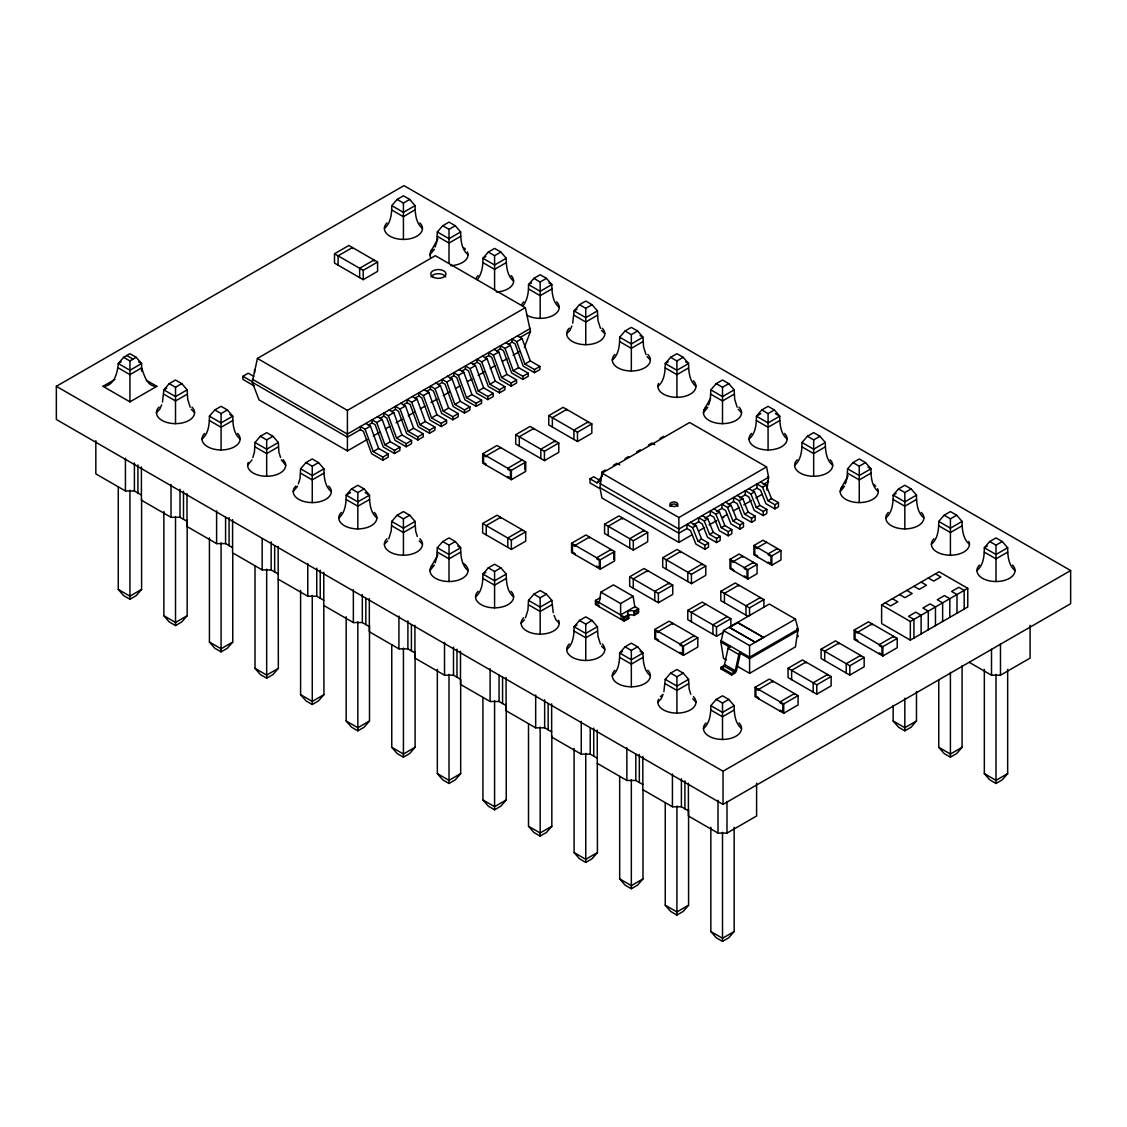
<?xml version="1.0" encoding="UTF-8"?>
<svg xmlns="http://www.w3.org/2000/svg" width="1127" height="1127" viewBox="0 0 1127 1127"><rect width="100%" height="100%" fill="white"/><g stroke="black" fill="none" stroke-linecap="round" stroke-linejoin="round"><path stroke-width="1.5" d="M190.181 407.213L187.716 399.381L187.181 389.857L181.785 383.631L175.516 380.01L169.233 383.631L163.852 389.857L162.471 402.142M240.121 438.966C233.528 433.712 232.768 424.034 232.754 416.173L227.372 409.946L221.089 406.326L214.806 409.946L209.425 416.173C209.425 424.034 208.65 433.712 202.057 438.966M280.553 457.52L278.89 452.026L278.341 442.488L272.959 436.276L266.676 432.641L260.393 436.276L255.012 442.488L254.463 452.026L252.8 457.52M331.296 491.597C324.703 486.343 323.928 476.665 323.928 468.804L318.532 462.591L312.264 458.957L305.98 462.591L300.599 468.804L300.05 478.341L298.387 483.835M376.869 517.913C370.276 512.658 369.515 502.98 369.501 495.119L364.12 488.907L357.837 485.272L351.554 488.907L346.172 495.119C346.172 502.98 345.397 512.658 338.804 517.913M422.456 228.429C415.863 223.174 415.102 213.496 415.088 205.635L409.707 199.423L403.424 195.788L397.141 199.423L391.759 205.635C391.745 213.496 390.984 223.174 384.392 228.429M417.3 536.466L415.638 530.972L415.088 521.435L409.707 515.222L403.424 511.588L397.141 515.222L391.759 521.435L391.21 530.972L388.759 538.805M468.043 254.744C461.45 249.49 460.675 239.812 460.675 231.951L455.28 225.738L449.011 222.104L442.728 225.738L437.346 231.951L436.797 241.488L435.135 246.982M468.043 570.544C461.45 565.289 460.675 555.611 460.675 547.75L455.28 541.538L449.011 537.917L442.728 541.538L437.346 547.75L436.797 557.287L435.135 562.782M513.616 281.06C507.023 275.805 506.262 266.127 506.248 258.266L500.867 252.054L494.584 248.419L488.301 252.054L482.919 258.266C483.131 265.648 481.947 273.636 477.383 279.637M513.616 596.859C507.023 591.605 506.262 581.926 506.248 574.066L500.867 567.853L494.584 564.233L488.301 567.853L482.919 574.066C482.919 581.926 482.145 591.605 475.552 596.859M559.203 307.375C552.61 302.121 551.85 292.442 551.836 284.582L546.454 278.369L540.171 274.749L533.888 278.369L528.507 284.582C528.718 291.963 527.535 299.951 522.97 305.966M553.216 612.665L551.836 600.381L546.454 594.168L540.171 590.548L533.888 594.168L528.507 600.381L527.957 609.918L525.506 617.751M600.423 328.267L597.958 320.434L597.423 310.897L592.027 304.684L585.758 301.064L579.475 304.684L574.094 310.897L572.713 323.181M600.423 644.066L597.958 636.234L597.423 626.711L592.027 620.484L585.758 616.863L579.475 620.484L574.094 626.711C574.08 634.557 573.319 644.25 566.712 649.49M645.996 354.582L643.545 346.75L642.996 337.212L637.614 331L631.331 327.379L625.048 331L619.667 337.212C619.667 345.073 618.892 354.766 612.299 360.006M650.364 675.806C643.771 670.565 643.01 660.887 642.996 653.026L637.614 646.799L631.331 643.179L625.048 646.799L619.667 653.026C619.667 660.887 618.892 670.565 612.299 675.806M695.951 386.322C689.358 381.081 688.597 371.403 688.583 363.542L683.201 357.315L676.918 353.695L670.635 357.315L665.254 363.542C665.24 371.403 664.479 381.081 657.886 386.322M690.795 694.373L689.132 688.865L688.583 679.342L683.201 673.115L676.918 669.494L670.635 673.115L665.254 679.342L663.873 691.626M737.171 407.213L734.705 399.381L734.17 389.857L728.775 383.631L722.506 380.01L716.223 383.631L710.841 389.857L710.292 399.381L708.629 404.889M741.538 728.451C734.945 723.196 734.17 713.518 734.17 705.657L728.775 699.444L722.506 695.81L716.223 699.444L710.841 705.657C710.827 713.518 710.066 723.196 703.459 728.451M787.111 438.966C780.518 433.712 779.757 424.034 779.743 416.173L774.362 409.946L768.079 406.326L761.796 409.946L756.414 416.173C756.414 424.034 755.639 433.712 749.046 438.966M832.698 465.282C826.105 460.027 825.344 450.349 825.33 442.488L819.949 436.276L813.666 432.641L807.383 436.276L802.001 442.488C801.987 450.349 801.227 460.027 794.634 465.282M878.285 491.597C871.692 486.343 870.917 476.665 870.917 468.804L865.522 462.591L859.253 458.957L852.97 462.591L847.589 468.804L847.039 478.341L845.377 483.835M923.858 517.913C917.265 512.658 916.505 502.98 916.49 495.119L911.109 488.907L904.826 485.272L898.543 488.907L893.162 495.119C893.162 502.98 892.387 512.658 885.794 517.913M969.445 544.228C962.852 538.974 962.092 529.296 962.078 521.435L956.696 515.222L950.413 511.588L944.13 515.222L938.749 521.435C938.735 529.296 937.974 538.974 931.381 544.228M1015.033 570.544C1008.44 565.289 1007.665 555.611 1007.665 547.75L1002.269 541.538L996 537.917L989.717 541.538L984.336 547.75C984.322 555.611 983.561 565.289 976.954 570.544M634.966 607.678L633.163 596.282L613.426 584.885L600.86 592.14L599.071 603.537L595.479 601.466M692.485 534.536L678.877 542.397L601.959 497.993L599.916 487.625L601.959 473.115L689.639 422.498L766.557 466.902L768.6 477.27L766.895 490.048M720.886 667.395L731.648 673.608L734.339 672.058A1.423 0.817 -60 0 0 735.297 670.748L738.833 654.477A2.691 1.55 -60 0 1 740.622 651.998L736.466 670.565A3.198 1.845 -60 0 1 734.339 673.509L731.648 675.059L720.886 668.846L720.886 667.395L723.576 665.846A1.423 0.817 -60 0 0 724.52 664.536L728.07 648.264A2.691 1.55 -60 0 1 729.859 645.785L729.62 647.447M367.177 439.502L347.412 450.913L259.013 399.874L252.307 382.25L257.421 358.428L435.346 255.702L525.337 307.657L530.465 331.479L524.365 347.496M726.408 659.957L723.506 658.281L720.886 642.052L723.506 630.514L769.332 604.058L795.437 619.117L798.057 629.204L795.437 646.884L749.596 673.34L736.551 665.818M161.64 404.889L159.738 409.284L156.47 412.637M571.882 325.942L569.98 330.338L566.712 333.691M663.042 694.373L661.14 698.768L657.886 702.121M141.593 371.248L141.593 363.528L136.212 357.315L129.929 353.695L123.646 357.315L118.265 363.528C117.631 372.389 114.221 386.293 103.008 386.322L129.929 401.874L156.85 386.322L146.383 380.278M252.011 459.844L247.644 465.282M297.598 486.16L293.217 491.597M434.346 249.321L429.965 254.744M434.346 565.12L429.965 570.544M707.841 407.213L703.459 412.637M844.588 486.16L840.207 491.597M430.613 251.899L437.854 238.952M430.613 567.698L437.854 554.752M704.121 409.805L710.545 398.296M840.869 488.752L848.096 475.805M387.646 540.875L384.392 544.228M524.393 619.822L521.139 623.175M599.015 488.146L590.041 482.962L590.041 478.82L596.986 482.821L602.367 475.566M141.593 499.078L141.593 589.407L136.212 595.62L129.929 599.24L123.646 595.62L118.265 589.407L118.265 486.92M187.181 520.181L187.181 615.722L181.785 621.935L175.516 625.57L169.233 621.935L163.852 615.722L163.852 511.503M232.754 553.456L232.754 642.038L227.372 648.25L221.089 651.885L214.806 648.25L209.425 642.038L209.425 537.818M278.158 546.341L278.341 668.353L272.959 674.566L266.676 678.2L260.393 674.566L255.012 668.353L255.012 565.867M323.745 572.22L323.928 694.669L318.532 700.881L312.264 704.516L305.98 700.881L300.599 694.669L300.599 590.449M369.501 625.457L369.501 720.984L364.12 727.211L357.837 730.831L351.554 727.211L346.172 720.984L346.172 616.765M415.088 651.772L415.088 747.3L409.707 753.526L403.424 757.147L397.141 753.526L391.759 747.3L391.759 644.827M460.675 679.82L460.675 773.615L455.28 779.842L449.011 783.462L442.728 779.842L437.346 773.615L437.346 669.396M506.248 704.403L506.248 799.945L500.867 806.157L494.584 809.778L488.301 806.157L482.919 799.945L482.919 697.458M551.836 735.931L551.836 826.26L546.454 832.473L540.171 836.093L533.888 832.473L528.507 826.26L528.507 723.773M597.24 730.127L597.423 852.576L592.027 858.788L585.758 862.409L579.475 858.788L574.094 852.576L574.094 748.356M642.996 790.295L642.996 878.891L637.614 885.104L631.331 888.738L625.048 885.104L619.667 878.891L619.667 776.404M688.583 809.665L688.583 905.206L683.201 911.419L676.918 915.054L670.635 911.419L665.254 905.206L665.254 802.72M734.17 827.303L734.17 931.522L728.775 937.734L722.506 941.369L716.223 937.734L710.841 931.522L710.841 827.303M916.49 691.457L916.49 720.984L911.109 727.211L904.826 730.831L898.543 727.211L893.162 720.984L893.162 705.361M962.078 665.663L962.078 747.3L956.696 753.526L950.413 757.147L944.13 753.526L938.749 747.3L938.749 679.567M1007.665 669.396L1007.665 773.615L1002.269 779.842L996 783.462L989.717 779.842L984.336 773.615L984.336 669.396M56.35 386.322L403.959 185.631L1070.65 570.544L1070.65 603.706L723.041 804.396L56.35 419.483L56.35 386.322L723.041 771.234L1070.65 570.544M121.181 361.852L118.265 363.528L129.929 370.262L141.593 363.528L138.677 361.852M123.646 357.315L129.929 360.936L136.212 357.315M397.141 199.423L403.424 203.043L409.707 199.423M415.088 205.635L403.424 212.369L391.759 205.635M103.008 386.322L114.968 379.419M334.508 253.772L348.863 245.475L377.587 262.056L377.587 271.382L363.218 279.665L334.508 263.098L334.508 253.772L363.218 270.339L377.587 262.056M166.768 388.167L163.852 389.857L175.516 396.591L187.181 389.857M169.233 383.631L175.516 387.265L181.785 383.631M442.728 225.738L449.011 229.359L455.28 225.738M460.675 231.951L449.011 238.685L437.346 231.951M187.181 394.225L175.516 400.958L163.852 394.225M460.675 236.318L449.011 243.052L437.346 236.318M254.096 385.885L242.883 379.405L242.883 376.291L248.264 373.192L253.758 376.362M485.836 256.59L482.919 258.266L494.584 265L506.248 258.266M214.806 409.946L221.089 413.581L227.372 409.946M488.301 252.054L494.584 255.674L500.867 252.054M232.754 420.54L221.089 427.274L209.425 420.54M506.248 262.633L494.584 269.367L482.919 262.633M531.423 282.905L528.507 284.582L540.171 291.315L551.836 284.582L548.919 282.905M260.393 436.276L266.676 439.896L272.959 436.276M533.888 278.369L540.171 281.989L546.454 278.369M278.341 442.488L266.676 449.222L255.012 442.488M278.341 446.855L266.676 453.589L255.012 446.855M551.836 288.949L540.171 295.683L528.507 288.949M257.421 358.428L347.412 410.383L525.337 307.657M530.465 328.38L347.412 434.064L252.307 379.151M365.81 423.442L370.445 426.119L378.63 448.461L388.237 453.998L388.237 457.111L382.856 460.225L371.642 453.744L363.457 431.402L360.429 429.655L347.412 437.163L252.307 382.25M368.318 425.09L372.093 422.921L375.122 424.668L383.307 447.01L394.52 453.491L399.902 450.377L399.902 447.264L390.294 441.728L382.123 419.385L377.475 416.708M379.982 418.356L383.758 416.187L386.786 417.934L394.971 440.277L406.185 446.757L411.566 443.644L411.566 440.53L401.959 434.994L393.788 412.651L389.139 409.974M391.647 411.623L395.422 409.453L398.451 411.2L406.636 433.543L417.849 440.023L423.231 436.91L423.231 433.796L413.623 428.26L405.452 405.917L400.803 403.241M403.311 404.889L407.086 402.719L410.115 404.466L418.3 426.809L429.514 433.275L434.895 430.176L434.895 427.063L425.288 421.526L417.117 399.183L412.468 396.507M414.975 398.155L418.751 395.986L421.78 397.732L429.965 420.075L441.178 426.541L446.56 423.442L446.56 420.329L436.966 414.778L428.781 392.45L424.132 389.759M426.64 391.421L430.415 389.252L433.444 390.999L441.629 413.341L452.843 419.808L458.224 416.708L458.224 413.595L448.631 408.044L440.446 385.716L435.797 383.025M438.304 384.687L442.08 382.518L445.109 384.265L453.293 406.608L464.507 413.074L469.889 409.974L469.889 406.861L460.295 401.311L452.11 378.982L447.461 376.291M449.969 377.954L453.744 375.784L456.773 377.531L464.958 399.874L476.172 406.34L481.553 403.241L481.553 400.127L471.959 394.577L463.775 372.248L459.126 369.557M461.633 371.22L465.409 369.05L468.438 370.797L476.622 393.14L487.836 399.606L493.217 396.507L493.217 393.393L483.624 387.843L475.439 365.514L470.79 362.824M473.298 364.486L477.073 362.302L480.102 364.063L488.287 386.392L499.5 392.872L504.882 389.773L504.882 386.66L495.288 381.109L487.103 358.78L482.455 356.09M484.962 357.752L488.738 355.568L491.766 357.329L499.951 379.658L511.165 386.138L516.56 383.025L516.56 379.926L506.953 374.375L498.768 352.033L494.119 349.356M496.641 351.018L500.402 348.835L503.431 350.596L511.616 372.924L522.829 379.405L528.225 376.291L528.225 373.192L518.617 367.641L510.432 345.299L505.784 342.622M508.305 344.284L512.067 342.101L515.095 343.862L523.28 366.19L534.494 372.671L539.889 369.557L539.889 366.458L530.282 360.908L522.097 338.565L517.448 335.888M520.336 337.325L530.465 331.479M360.429 429.655L360.429 426.541L365.063 429.232L370.445 426.119M372.093 422.921L372.093 419.808L376.728 422.498L382.123 419.385M383.758 416.187L383.758 413.074L388.392 415.764L393.788 412.651M395.422 409.453L395.422 406.34L400.057 409.031L405.452 405.917M407.086 402.719L407.086 399.606L411.721 402.283L417.117 399.183M418.751 395.986L418.751 392.872L423.386 395.549L428.781 392.45M430.415 389.252L430.415 386.138L435.05 388.815L440.446 385.716M442.08 382.518L442.08 379.405L446.729 382.081L452.11 378.982M453.744 375.784L453.744 372.671L458.393 375.347L463.775 372.248M465.409 369.05L465.409 365.937L470.058 368.614L475.439 365.514M477.073 362.302L477.073 359.203L481.722 361.88L487.103 358.78M488.738 355.568L488.738 352.469L493.387 355.146L498.768 352.033M500.402 348.835L500.402 345.735L505.051 348.412L510.432 345.299M512.067 342.101L512.067 339.002L516.715 341.678L522.097 338.565M577.01 309.221L574.094 310.897L585.758 317.631L597.423 310.897M305.98 462.591L312.264 466.212L318.532 462.591M579.475 304.684L585.758 308.319L592.027 304.684M373.262 435.994L379.334 432.472M385.42 428.964L389.984 426.33M396.056 422.822L402.142 419.314M408.228 415.807L414.299 412.299M420.385 408.777L424.949 406.143M431.021 402.635L437.107 399.127M443.193 395.619L449.264 392.111M455.35 388.59L459.915 385.955M467.508 381.574L472.072 378.94M478.144 375.432L484.23 371.924M490.315 368.402L494.88 365.782M502.473 361.387L507.037 358.752M513.109 355.244L519.195 351.737M323.928 468.804L312.264 475.538L300.599 468.804M323.928 473.171L312.264 479.905L300.599 473.171M597.423 315.264L585.758 322.012L574.094 315.264M365.063 429.232L373.248 451.561L378.63 448.461M376.728 422.498L384.913 444.827L390.294 441.728M388.392 415.764L396.577 438.093L401.959 434.994M400.057 409.031L408.242 431.359L413.623 428.26M411.721 402.283L419.906 424.625L425.288 421.526M423.386 395.549L431.571 417.892L436.966 414.778M435.05 388.815L443.235 411.158L448.631 408.044M446.729 382.081L454.899 404.424L460.295 401.311M458.393 375.347L466.564 397.69L471.959 394.577M470.058 368.614L478.228 390.956L483.624 387.843M481.722 361.88L489.893 384.222L495.288 381.109M493.387 355.146L501.571 377.489L506.953 374.375M505.051 348.412L513.236 370.755L518.617 367.641M516.715 341.678L524.9 364.021L530.282 360.908M141.593 589.407L129.929 596.141L118.265 589.407M373.248 451.561L382.856 457.111L388.237 453.998M384.913 444.827L394.52 450.377L399.902 447.264M396.577 438.093L406.185 443.644L411.566 440.53M408.242 431.359L417.849 436.91L423.231 433.796M419.906 424.625L429.514 430.176L434.895 427.063M431.571 417.892L441.178 423.442L446.56 420.329M443.235 411.158L452.843 416.708L458.224 413.595M454.899 404.424L464.507 409.974L469.889 406.861M466.564 397.69L476.172 403.241L481.553 400.127M478.228 390.956L487.836 396.507L493.217 393.393M489.893 384.222L499.5 389.773L504.882 386.66M501.571 377.489L511.165 383.025L516.56 379.926M513.236 370.755L522.829 376.291L528.225 373.192M524.9 364.021L534.494 369.557L539.889 366.458M350.553 492.598L346.172 495.119L357.837 501.853L369.501 495.119L365.134 492.598M351.554 488.907L357.837 492.527L364.12 488.907M625.048 331L631.331 334.634L637.614 331M369.501 499.486L357.837 506.22L346.172 499.486M642.996 341.594L631.331 348.328L619.667 341.594M187.181 615.722L175.516 622.456L163.852 615.722M482.652 453.787L497.007 445.503L525.717 462.07L525.717 471.396L511.362 479.693L482.652 463.112L482.652 453.787L511.362 470.368L525.717 462.07M515.715 434.698L530.07 426.415L558.781 442.996L558.781 452.321L544.426 460.605L515.715 444.024L515.715 434.698L544.426 451.279L558.781 442.996M548.764 415.624L563.12 407.326L591.83 423.907L591.83 433.233L577.475 441.516L548.764 424.935L548.764 415.624L577.475 432.19L591.83 423.907M500.599 447.574L486.244 455.857L486.244 456.9L483.553 455.336L483.553 462.591L486.244 464.141L486.244 465.183M668.17 361.852L665.254 363.542L676.918 370.276L688.583 363.542L685.667 361.852M397.141 515.222L403.424 518.843L409.707 515.222M670.635 357.315L676.918 360.95L683.201 357.315M415.088 521.435L403.424 528.169L391.759 521.435M522.139 459.999L507.784 468.297L507.784 469.325L510.475 470.889L510.475 478.13L507.784 476.58L507.784 477.623M415.088 525.802L403.424 532.536L391.759 525.802M688.583 367.909L676.918 374.643L665.254 367.909M232.754 642.038L221.089 648.772L209.425 642.038M482.652 523.52L497.007 515.222L525.717 531.803L525.717 541.129L511.362 549.413L482.652 532.846L482.652 523.52L511.362 540.087L525.717 531.803M442.728 541.538L449.011 545.158L455.28 541.538M716.223 383.631L722.506 387.265L728.775 383.631M734.17 389.857L722.506 396.591L710.841 389.857M460.675 552.117L449.011 558.851L437.346 552.117M734.17 394.225L722.506 400.958L710.841 394.225M590.041 478.82L593.633 476.749L600.578 480.75M605.298 470.015L601.705 472.086L601.705 476.228M613.37 465.352L616.962 463.282L619.737 464.873M625.034 458.619L628.627 456.548M636.699 451.885L640.291 449.814M648.363 445.151L651.955 443.08L654.731 444.672M660.028 438.417L663.62 436.332M596.986 482.821L599.381 481.44M278.341 668.353L266.676 675.087L255.012 668.353M485.836 572.389L482.919 574.066L494.584 580.799L506.248 574.066M760.795 413.637L756.414 416.173L768.079 422.907L779.743 416.173L775.376 413.637M488.301 567.853L494.584 571.474L500.867 567.853M761.796 409.946L768.079 413.581L774.362 409.946M506.248 578.433L494.584 585.167L482.919 578.433M779.743 420.54L768.079 427.274L756.414 420.54M571.558 543.27L585.913 534.973L614.624 551.554L614.624 560.88L600.268 569.163L571.558 552.582L571.558 543.27L600.268 559.837L614.624 551.554M604.593 524.196L618.948 515.898L647.673 532.479L647.673 541.805L633.304 550.089L604.593 533.508L604.593 524.196L633.304 540.763L647.673 532.479M323.928 694.669L312.264 701.403L300.599 694.669M601.959 473.115L678.877 517.518L766.557 466.902M533.888 594.168L540.171 597.803L546.454 594.168M807.383 436.276L813.666 439.896L819.949 436.276M551.836 600.381L540.171 607.115L528.507 600.381M825.33 442.488L813.666 449.222L802.001 442.488M551.836 604.762L540.171 611.496L528.507 604.762M825.33 446.855L813.666 453.589L802.001 446.855M690.541 522.336L696.162 525.576L701.543 539.044L708.489 543.059L708.489 547.201L704.896 549.272L695.923 544.087L690.541 530.62L686.949 528.549L678.877 533.212L599.916 487.625M693.232 524.928L698.613 521.815L702.206 523.886L707.587 537.354L716.561 542.538L720.153 540.467L720.153 536.325L713.208 532.31L707.826 518.843L702.206 515.602M704.896 518.195L710.278 515.081L713.87 517.152L719.251 530.62L728.225 535.804L731.817 533.733L731.817 529.591L724.872 525.576L719.491 512.109L713.87 508.869M716.561 511.461L721.942 508.347L725.534 510.418L730.916 523.886L739.89 529.07L743.482 526.999L743.482 522.858L736.537 518.843L731.155 505.375L725.534 502.135M728.225 504.727L733.607 501.614L737.199 503.684L742.58 517.152L751.554 522.336L755.146 520.265L755.146 516.124L748.201 512.109L742.82 498.641L737.199 495.401M739.89 497.979L745.271 494.88L748.863 496.951L754.245 510.418L763.218 515.602L766.811 513.532L766.811 509.39L759.866 505.375L754.484 491.907L748.863 488.667M752.906 490.47L756.935 488.146L760.528 490.217L765.909 503.684L774.883 508.869L778.475 506.798L778.475 502.642L771.53 498.641L766.149 485.173L760.528 481.933M763.218 484.511L768.6 481.412L767.572 480.82M686.949 528.549L686.949 524.407L692.57 527.647L696.162 525.576M698.613 521.815L698.613 517.673L704.234 520.913L707.826 518.843M710.278 515.081L710.278 510.94L715.899 514.18L719.491 512.109M721.942 508.347L721.942 504.206L727.563 507.446L731.155 505.375M733.607 501.614L733.607 497.472L739.227 500.712L742.82 498.641M745.271 494.88L745.271 490.738L750.892 493.978L754.484 491.907M756.935 488.146L756.935 484.004L762.556 487.244L766.149 485.173M369.501 720.984L357.837 727.718L346.172 720.984M698.529 531.042L704.572 527.549M709.108 524.928L716.673 520.575M727.253 514.461L722.717 517.082L723.745 517.673M733.297 510.968L739.34 507.474M743.876 504.868L751.441 500.501M755.978 497.88L762.021 494.387M629.669 576.813L644.024 568.529L672.734 585.096L672.734 594.422L658.379 602.72L629.669 586.139L629.669 576.813L658.379 593.394L672.734 585.096M662.704 557.738L677.059 549.455L705.77 566.022L705.77 575.348L691.414 583.645L662.704 567.064L662.704 557.738L691.414 574.319L705.77 566.022M628.077 615.905A3.804 2.198 0 0 1 634.064 615.455L638.544 612.863L638.544 608.707L634.064 611.299A3.804 2.198 0 0 0 628.683 611.299A3.804 2.198 0 0 0 628.683 614.412L628.683 618.554L624.189 621.146L595.479 604.565L595.479 600.423L599.973 597.831L599.973 598.874M692.57 527.647L697.951 541.115L701.543 539.044M704.234 520.913L709.616 534.381L713.208 532.31M715.899 514.18L721.28 527.647L724.872 525.576M727.563 507.446L732.944 520.913L736.537 518.843M739.227 500.712L744.609 514.18L748.201 512.109M750.892 493.978L756.273 507.446L759.866 505.375M762.556 487.244L767.938 500.712L771.53 498.641M697.951 541.115L704.896 545.13L708.489 543.059M709.616 534.381L716.561 538.396L720.153 536.325M721.28 527.647L728.225 531.662L731.817 529.591M732.944 520.913L739.89 524.928L743.482 522.858M744.609 514.18L751.554 518.195L755.146 516.124M756.273 507.446L763.218 511.461L766.811 509.39M767.938 500.712L774.883 504.727L778.475 502.642M577.01 625.02L574.094 626.711L585.758 633.444L597.423 626.711M600.86 592.14L620.611 603.537L633.163 596.282M579.475 620.484L585.758 624.119L592.027 620.484M852.97 462.591L859.253 466.212L865.522 462.591M620.611 614.933L634.966 606.636L638.544 608.707M597.423 631.078L585.758 637.812L574.094 631.078M870.917 473.171L859.253 479.905L847.589 473.171M595.479 600.423L624.189 617.004L628.683 614.412M628.683 615.455L624.189 618.033L620.611 615.962L620.611 603.537M634.064 612.341L638.544 609.749M628.683 617.526L624.189 620.118L620.611 618.033L620.611 619.075M634.064 614.412L638.544 611.82M729.972 559.33L739.115 554.047L757.062 564.416L757.062 573.742L747.905 579.024L729.972 568.656L729.972 559.33L747.905 569.698L757.062 564.416M753.893 545.524L763.035 540.242L780.983 550.596L780.983 559.922L771.84 565.205L753.893 554.85L753.893 545.524L771.84 555.879L780.983 550.596M766.628 542.312L757.471 547.595L757.471 548.624L754.78 547.074L754.78 554.329L757.471 555.879L757.471 556.921M415.088 747.3L403.424 754.033L391.759 747.3M654.731 629.458L669.1 621.174L697.81 637.741L697.81 647.067L683.455 655.365L654.731 638.784L654.731 629.458L683.455 646.039L697.81 637.741M723.689 632.134L716.504 636.276L687.794 619.695L687.794 610.369L702.149 602.086L730.859 618.667L730.859 626.429M748.342 616.511L720.829 600.621L720.829 591.295L735.184 583.011L763.895 599.592L763.895 607.354M622.583 651.336L619.667 653.026L631.331 659.76L642.996 653.026L640.08 651.336M896.078 493.443L893.162 495.119L904.826 501.853L916.49 495.119M705.741 604.157L691.386 612.44L691.386 621.766M625.048 646.799L631.331 650.434L637.614 646.799M898.543 488.907L904.826 492.527L911.109 488.907M642.996 657.393L631.331 664.127L619.667 657.393M916.49 499.486L904.826 506.22L893.162 499.486M727.267 616.582L712.912 624.879L712.912 634.205M460.675 773.615L449.011 780.363L437.346 773.615M687.794 610.369L716.504 626.95L730.859 618.667M720.829 591.295L749.54 607.876L763.895 599.592M729.408 627.316L737.72 622.513L763.458 637.375L737.72 622.724L729.408 627.316L755.132 642.179L763.458 637.375M670.635 673.115L676.918 676.749L683.201 673.115M944.13 515.222L950.413 518.843L956.696 515.222M688.583 679.342L676.918 686.075L665.254 679.342M962.078 521.435L950.413 528.169L938.749 521.435M723.506 630.514L749.596 645.574L795.437 619.117M688.583 683.709L676.918 690.442L665.254 683.709M962.078 525.802L950.413 532.536L938.749 525.802M720.886 668.846L723.576 667.297M506.248 799.945L494.584 806.678L482.919 799.945M881.624 604.917L939.059 571.755L967.769 588.336L967.769 606.988L910.334 640.136L881.624 623.555L881.624 604.917L910.334 621.484L967.769 588.336M987.252 546.074L984.336 547.75L996 554.484L1007.665 547.75M716.223 699.444L722.506 703.065L728.775 699.444M989.717 541.538L996 545.158L1002.269 541.538M755.005 687.343L769.361 679.06L798.071 695.627L798.071 704.953L783.716 713.25L755.005 696.669L755.005 687.343L783.716 703.924L798.071 695.627M788.055 668.255L802.41 659.971L831.12 676.552L831.12 685.878L816.765 694.162L788.055 677.581L788.055 668.255L816.765 684.836L831.12 676.552M821.09 649.18L835.445 640.897L864.17 657.478L864.17 666.804L849.814 675.087L821.09 658.506L821.09 649.18L849.814 665.761L864.17 657.478M854.153 630.092L868.508 621.808L897.219 638.389L897.219 647.715L882.864 655.999L854.153 639.418L854.153 630.092L882.864 646.673L897.219 638.389M734.17 705.657L722.506 712.391L710.841 705.657M734.17 710.024L722.506 716.758L710.841 710.024M1007.665 552.117L996 558.851L984.336 552.117M551.836 826.26L540.171 832.994L528.507 826.26M597.423 852.576L585.758 859.309L574.094 852.576M642.996 878.891L631.331 885.625L619.667 878.891M916.49 720.984L904.826 727.718L893.162 720.984M688.4 783.18L688.4 815.99L718.012 833.092L726.985 833.092L756.597 815.99L756.597 783.18M969.305 662.366L991.506 675.186L1000.48 675.186L1030.092 658.098L1030.092 625.288M688.583 905.206L676.918 911.94L665.254 905.206M962.078 747.3L950.413 754.033L938.749 747.3M734.17 931.522L722.506 938.256L710.841 931.522M1007.665 773.615L996 780.363L984.336 773.615M95.837 440.643L95.837 473.875L125.435 490.978L134.409 490.978L141.41 495.021M141.41 466.958L141.41 500.191L171.022 517.293L179.996 517.293L186.997 521.336M186.997 493.696L186.997 526.506L216.609 543.608L225.583 543.608L232.585 547.652M232.585 519.589L232.585 552.822L262.182 569.924L271.156 569.924L278.158 573.967M278.158 579.151L307.77 596.239L316.743 596.239L323.745 600.282M323.745 605.467L353.357 622.555L362.33 622.555L369.332 626.598M369.332 598.55L369.332 631.782L398.93 648.87L407.904 648.87L414.905 652.913M414.905 625.288L414.905 658.098L444.517 675.186L453.491 675.186L460.492 679.229M460.492 651.181L460.492 684.413L490.104 701.501L499.078 701.501L506.079 705.544M506.079 677.496L506.079 710.728L535.677 727.831L544.651 727.831L551.652 731.86M551.652 703.812L551.652 737.044L581.264 754.146L590.238 754.146L597.24 758.175M597.24 763.359L626.851 780.462L635.825 780.462L642.827 784.505M642.827 756.442L642.827 789.675L672.425 806.777L681.398 806.777L688.4 810.82M156.85 386.322C146.721 386.702 144.411 375.333 141.593 367.895L129.929 374.629L118.265 367.895M640.08 335.536L642.996 337.212L631.331 343.96L619.667 337.212M868.001 467.113L870.917 468.804L859.253 475.538L847.589 468.804M391.759 210.002L403.424 216.736L415.004 209.763M767.572 476.679L768.6 477.27L678.877 529.07L599.916 483.483M935.466 573.826L940.848 576.939L933.663 581.081L928.282 577.968M921.111 582.124L926.493 585.223L919.308 589.365L913.927 586.265M906.756 590.407L912.137 593.52L904.953 597.662L899.571 594.549M892.387 598.691L897.782 601.804L890.598 605.946L885.216 602.832M796.747 628.443L798.057 629.204L749.596 657.182L720.886 640.601M796.747 629.894L798.057 630.655L749.596 658.633L740.622 653.449M729.408 627.528L755.132 642.179M720.886 642.052L729.859 647.236M728.07 648.264L738.833 654.477M242.883 376.291L252.49 381.842M724.52 664.536L735.297 670.748M723.576 665.846L734.339 672.058M595.479 603.537L599.071 605.608L599.071 606.636M229.838 414.482L232.754 416.173L221.089 422.907L209.425 416.173M457.759 546.074L460.675 547.75L449.011 554.484L437.346 547.75M126.787 355.498L133.071 359.133M741.538 412.637L738.27 409.284M650.364 360.006L647.109 356.653M604.79 333.691L601.522 330.338M695.951 702.121L692.696 698.768M604.79 649.49L601.522 646.137M559.203 623.175L555.949 619.822L554.047 615.427M422.456 544.228L419.202 540.875M285.709 465.282L281.341 459.844M194.548 412.637L191.28 409.284M1000.48 643.63L1000.48 675.186M996 545.158L996 581.532A19.032 10.988 0 0 0 1012.483 565.05M996 674.397L996 783.462M991.506 649.293L991.506 675.186M964.177 609.059L964.177 590.407L958.795 587.294L951.611 591.436L956.992 594.549L956.992 613.201M950.413 518.843L950.413 555.217M950.413 672.396L950.413 757.147M949.822 617.342L949.822 598.691L944.44 595.591L937.255 599.733L942.637 602.832L942.637 621.484M935.466 625.64L935.466 606.988L930.085 603.875L922.9 608.017L928.282 611.13L928.282 629.782M921.111 633.923L921.111 615.272L915.73 612.158L908.545 616.314L913.927 619.413L913.927 638.065M910.334 621.484L910.334 640.136M904.826 492.527L904.826 528.901A19.032 10.988 0 0 0 921.308 512.419M904.826 698.191L904.826 730.831M893.626 637.347L893.626 636.318L879.271 644.602L879.271 645.644L881.962 647.194L881.962 654.449L879.271 652.899L879.271 653.928M882.864 646.673L882.864 655.999M872.101 624.922L872.101 623.879L857.746 632.177L857.746 633.205L855.055 631.655L855.055 638.91L857.746 640.46L857.746 641.502M860.577 656.435L860.577 655.407L846.222 663.69L846.222 673.016M859.253 466.212L859.253 502.586M849.814 665.761L849.814 675.087M839.037 643.996L839.037 642.968L824.682 651.251L824.682 660.577M827.542 675.51L827.542 674.481L813.187 682.765L813.187 692.091M816.765 684.836L816.765 694.162M813.666 439.896L813.666 476.27A19.032 10.988 0 0 0 830.148 459.788M806.002 663.07L806.002 662.042L791.647 670.326L791.647 679.651M798.057 635.276L798.057 636.727M794.479 694.598L794.479 693.556L780.123 701.853L780.123 702.882L782.814 704.431L782.814 711.686L780.123 710.137L780.123 711.179M783.716 703.924L783.716 713.25M777.391 549.567L777.391 548.525L768.248 553.808L768.248 554.85L770.938 556.4L770.938 563.655L768.248 562.105L768.248 563.134M774.883 504.727L774.883 508.869M772.953 682.159L772.953 681.131L758.584 689.414L758.584 690.457L755.893 688.893L755.893 696.148L758.584 697.698L758.584 698.74M771.84 555.879L771.84 565.205M768.079 413.581L768.079 449.955A19.032 10.988 0 0 0 784.561 433.458M763.218 511.461L763.218 515.602M760.316 598.55L760.316 597.507L745.961 605.805L745.961 615.131M753.47 563.373L753.47 562.345L744.327 567.628L744.327 568.656L747.018 570.206L747.018 577.461L744.327 575.911L744.327 576.954M751.554 518.195L751.554 522.336M749.54 607.876L749.54 615.652M749.596 645.574L749.596 673.34M747.905 569.698L747.905 579.024M742.707 557.161L742.707 556.118L733.55 561.401L733.55 562.443L730.859 560.894L730.859 568.135L733.55 569.698L733.55 570.727M739.89 524.928L739.89 529.07M738.777 586.11L738.777 585.082L724.422 593.365L724.422 602.691M731.648 673.608L731.648 675.059M728.225 531.662L728.225 535.804M726.985 801.536L726.985 833.092M723.041 771.234L723.041 804.396M722.506 387.265L722.506 423.639A19.032 10.988 0 0 0 738.988 407.143M722.506 703.065L722.506 739.439A19.032 10.988 0 0 0 738.988 722.956M722.506 832.304L722.506 941.369M718.012 800.283L718.012 833.092M716.561 538.396L716.561 542.538M716.504 626.95L716.504 636.276M704.896 545.13L704.896 549.272M702.191 564.993L702.191 563.951L687.822 572.248L687.822 581.574M694.218 636.713L694.218 635.67L679.863 643.968L679.863 644.996L682.553 646.546L682.553 653.801L679.863 652.251L679.863 653.28M691.414 574.319L691.414 583.645M684.906 780.743L684.906 808.792M683.455 646.039L683.455 655.365M681.398 778.715L681.398 806.777M680.652 552.554L680.652 551.526L666.296 559.809L666.296 569.135M678.877 517.518L678.877 542.397M676.918 360.95L676.918 397.31M676.918 676.749L676.918 713.123M676.918 805.988L676.918 915.054M672.678 624.273L672.678 623.245L658.323 631.529L658.323 632.571L655.632 631.007L655.632 638.262L658.323 639.812L658.323 640.854M672.425 773.967L672.425 806.777M669.142 584.068L669.142 583.025L654.787 591.323L654.787 600.649M658.379 593.394L658.379 602.72M647.616 571.628L647.616 570.6L633.261 578.884L633.261 588.209M644.08 531.437L644.08 530.408L629.725 538.692L629.725 548.018M639.319 754.428L639.319 782.476M635.825 754.16L635.825 780.462M634.064 611.299L634.064 615.455M633.304 540.763L633.304 550.089M631.331 334.634L631.331 370.994A19.032 10.988 0 0 0 647.814 354.512M631.331 650.434L631.331 686.794A19.032 10.988 0 0 0 647.814 670.311M631.331 779.673L631.331 888.738M626.851 747.652L626.851 780.462M624.189 617.004L624.189 621.146M622.541 519.012L622.541 517.969L608.186 526.267L608.186 535.593M613.736 552.075L613.736 559.316M611.045 550.511L611.045 549.483L596.676 557.766L596.676 558.809L599.367 560.358L599.367 567.614L596.676 566.064L596.676 567.092M600.268 559.837L600.268 569.163M593.732 728.112L593.732 756.161M590.238 727.845L590.238 754.146M589.506 538.086L589.506 537.044L575.15 545.341L575.15 546.37L572.46 544.82L572.46 552.075L575.15 553.625L575.15 554.667M588.252 422.864L588.252 421.836L573.897 430.12L573.897 439.445M585.758 308.319L585.758 344.679A19.032 10.988 0 0 0 602.241 328.196M585.758 624.119L585.758 660.478A19.032 10.988 0 0 0 602.241 643.996M585.758 753.343L585.758 862.409M581.264 721.336L581.264 754.146M577.475 432.19L577.475 441.516M566.712 410.439L566.712 409.397L552.357 417.694L552.357 427.02M555.188 441.953L555.188 440.925L540.833 449.208L540.833 458.534M548.159 703.544L548.159 729.845M544.651 699.768L544.651 727.831M544.426 451.279L544.426 460.605M540.171 281.989L540.171 318.363M540.171 597.803L540.171 634.163M540.171 727.028L540.171 836.093M535.677 695.021L535.677 727.831M534.494 369.557L534.494 372.671M533.663 429.528L533.663 428.485L519.293 436.769L519.293 446.095M524.83 462.591L524.83 469.846M522.829 376.291L522.829 379.405M522.139 530.775L522.139 529.732L507.784 538.016L507.784 547.342M511.362 470.368L511.362 479.693M511.362 540.087L511.362 549.413M511.165 383.025L511.165 386.138M502.572 677.228L502.572 703.53M500.599 518.335L500.599 517.293L486.244 525.591L486.244 534.916M499.5 389.773L499.5 392.872M499.078 675.2L499.078 701.501M494.584 255.674L494.584 289.569M494.584 571.474L494.584 607.847A19.032 10.988 0 0 0 511.066 591.365M494.584 700.712L494.584 809.778M490.104 668.691L490.104 701.501M487.836 396.507L487.836 399.606M476.172 403.241L476.172 406.34M464.507 409.974L464.507 413.074M456.984 649.152L456.984 677.214M453.491 647.137L453.491 675.186M452.843 416.708L452.843 419.808M449.011 229.359L449.011 263.253M449.011 545.158L449.011 581.532M449.011 674.397L449.011 783.462M444.517 642.376L444.517 675.186M441.178 423.442L441.178 426.541M429.514 430.176L429.514 433.275M417.849 436.91L417.849 440.023M411.411 624.597L411.411 650.899M407.904 620.822L407.904 648.87M406.185 443.644L406.185 446.757M403.424 203.043L403.424 239.417A19.032 10.988 0 0 0 419.906 222.935M403.424 518.843L403.424 555.217A19.032 10.988 0 0 0 419.906 538.734M403.424 648.081L403.424 757.147M398.93 616.06L398.93 648.87M394.52 450.377L394.52 453.491M382.856 457.111L382.856 460.225M373.995 261.027L373.995 259.985L359.64 268.268L359.64 277.594M365.824 598.282L365.824 624.583M363.218 270.339L363.218 279.665M362.33 594.507L362.33 622.555M357.837 492.527L357.837 528.901A19.032 10.988 0 0 0 374.319 512.419M357.837 621.766L357.837 730.831M353.357 589.745L353.357 622.555M352.455 248.588L352.455 247.546L338.1 255.843L338.1 265.169M347.412 410.383L347.412 450.913M320.237 570.206L320.237 598.254M316.743 568.191L316.743 596.239M312.264 466.212L312.264 502.586A19.032 10.988 0 0 0 328.746 486.103M312.264 595.45L312.264 704.516M307.77 563.43L307.77 596.239M274.664 545.637L274.664 571.938M271.156 541.876L271.156 569.924M266.676 439.896L266.676 476.27M266.676 569.135L266.676 678.2M262.182 538.847L262.182 569.924M254.547 369.557L254.547 372.671M229.077 517.575L229.077 545.623M225.583 517.307L225.583 543.608M221.089 413.581L221.089 449.955A19.032 10.988 0 0 0 237.572 433.458M221.089 542.82L221.089 651.885M216.609 510.799L216.609 543.608M183.49 491.259L183.49 519.308M179.996 489.231L179.996 517.293M175.516 387.265L175.516 423.639A19.032 10.988 0 0 0 191.999 407.143M175.516 516.504L175.516 625.57M171.022 484.483L171.022 517.293M137.917 464.944L137.917 492.992M134.409 462.915L134.409 490.978M129.929 360.936L129.929 401.874M129.929 490.175L129.929 599.24M125.435 458.168L125.435 490.978M669.959 506.319A3.93 2.268 0 0 1 673.89 504.051A3.93 2.268 0 0 1 677.834 506.319M430.993 276.96A7.607 4.395 0 0 1 438.347 273.706A7.607 4.395 0 0 1 445.7 276.96M403.424 239.417A19.032 10.988 0 0 1 386.941 222.935M968.797 541.383A19.032 10.988 0 0 1 947.934 555.118A19.032 10.988 0 0 1 933.931 538.734M904.826 528.901A19.032 10.988 0 0 1 888.344 512.419M877.637 488.752A19.032 10.988 0 0 1 856.759 502.487A19.032 10.988 0 0 1 842.757 486.103M873.819 484.525A19.032 10.988 0 0 1 875.735 486.103M813.666 476.27A19.032 10.988 0 0 1 797.183 459.788M768.079 449.955A19.032 10.988 0 0 1 751.596 433.458M722.506 423.639A19.032 10.988 0 0 1 706.009 407.143M693.401 380.827A19.032 10.988 0 0 1 679.398 397.225A19.032 10.988 0 0 1 658.534 383.476M631.331 370.994A19.032 10.988 0 0 1 614.849 354.512M585.758 344.679A19.032 10.988 0 0 1 569.262 328.196M556.653 301.881A19.032 10.988 0 0 1 551.751 316.095A19.032 10.988 0 0 1 526.718 315.151M521.787 304.529A19.032 10.988 0 0 1 523.689 301.881M511.066 275.566A19.032 10.988 0 0 1 496.246 292.006M476.2 278.214A19.032 10.988 0 0 1 478.102 275.566M996 581.532A19.032 10.988 0 0 1 979.504 565.05M467.395 251.899A19.032 10.988 0 0 1 450.659 265.69M430.613 257.59A19.032 10.988 0 0 1 432.514 249.25M463.577 247.672A19.032 10.988 0 0 1 465.493 249.25M693.401 696.627A19.032 10.988 0 0 1 679.398 713.025A19.032 10.988 0 0 1 658.534 699.289M660.436 696.627A19.032 10.988 0 0 1 662.338 695.063M631.331 686.794A19.032 10.988 0 0 1 614.849 670.311M585.758 660.478A19.032 10.988 0 0 1 569.262 643.996M558.555 620.329A19.032 10.988 0 0 1 537.692 634.078A19.032 10.988 0 0 1 523.689 617.681M494.584 607.847A19.032 10.988 0 0 1 478.102 591.365M463.577 563.472A19.032 10.988 0 0 1 462.859 578.081A19.032 10.988 0 0 1 437.642 579.363A19.032 10.988 0 0 1 432.514 565.05M403.424 555.217A19.032 10.988 0 0 1 386.941 538.734M357.837 528.901A19.032 10.988 0 0 1 341.354 512.419M312.264 502.586A19.032 10.988 0 0 1 295.767 486.103M283.159 459.788A19.032 10.988 0 0 1 269.156 476.172A19.032 10.988 0 0 1 248.292 462.436M221.089 449.955A19.032 10.988 0 0 1 204.607 433.458M722.506 739.439A19.032 10.988 0 0 1 706.009 722.956M175.516 423.639A19.032 10.988 0 0 1 159.02 407.143M628.683 618.554A3.804 2.198 0 0 1 628.077 618.103M671.931 506.22A3.93 2.268 0 0 0 677.834 504.248A3.93 2.268 0 0 0 671.931 502.276A3.93 2.268 0 0 0 671.931 506.22M432.965 277.059A7.607 4.395 0 0 0 445.7 275.101A7.607 4.395 0 0 0 436.374 269.705A7.607 4.395 0 0 0 432.965 277.059"/></g></svg>
